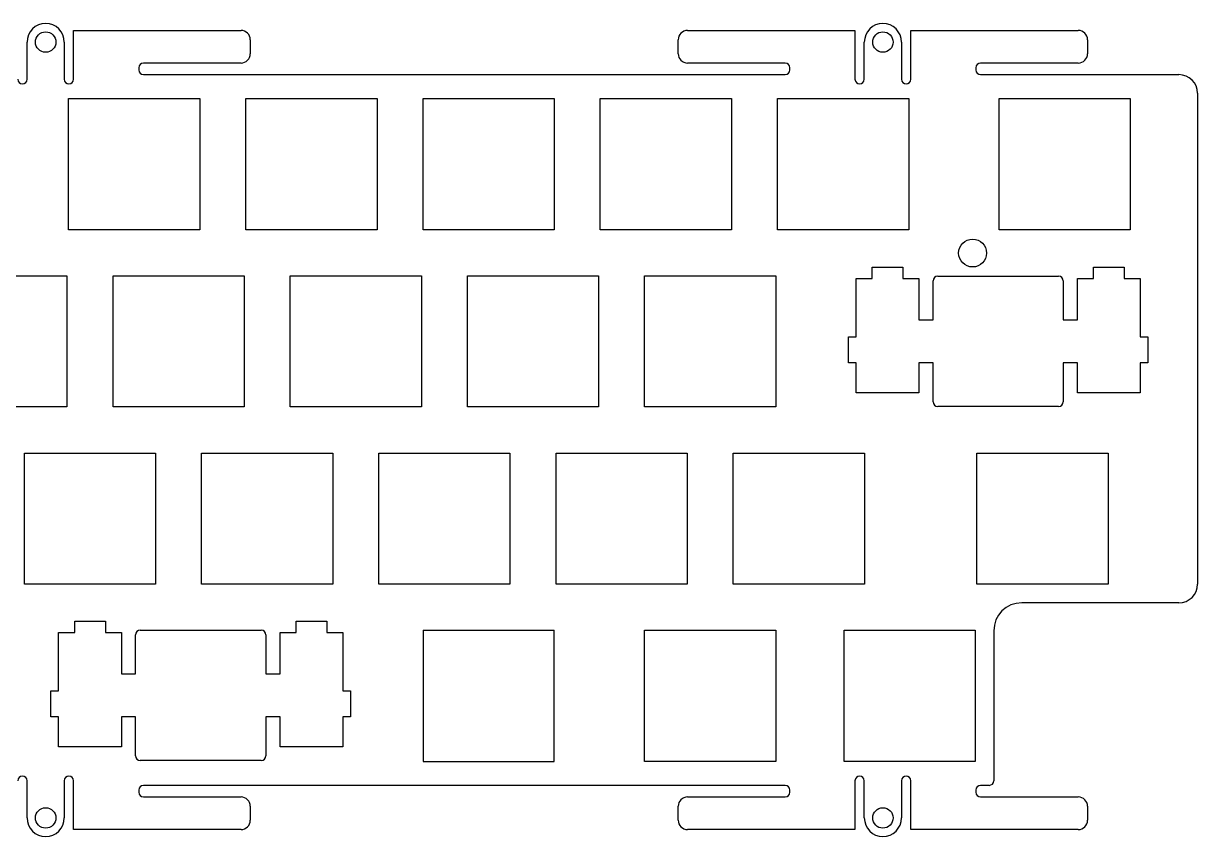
# Model space of a CAD drawing. Header units: millimetres. Extents: x 49 to 297, y 8 to 96.
# Drawn here: x 170.8 to 297, y 8.4 to 95.8 of the extents above; entities that cross this region are included whole.
import ezdxf

# ---------------------------------------------------------------- set-up
doc = ezdxf.new("R2010")
doc.units = ezdxf.units.MM
for name, color, linetype in [('Shape1070', 7, 'CONTINUOUS'), ('Shape1071', 7, 'CONTINUOUS'), ('Shape1072', 7, 'CONTINUOUS'), ('Shape1073', 7, 'CONTINUOUS'), ('Shape1074', 7, 'CONTINUOUS'), ('Shape1075', 7, 'CONTINUOUS'), ('Shape1076', 7, 'CONTINUOUS'), ('Shape1077', 7, 'CONTINUOUS'), ('Shape1078', 7, 'CONTINUOUS'), ('Shape1079', 7, 'CONTINUOUS'), ('Shape1080', 7, 'CONTINUOUS'), ('Shape1081', 7, 'CONTINUOUS'), ('Shape1082', 7, 'CONTINUOUS'), ('Shape1083', 7, 'CONTINUOUS'), ('Shape1084', 7, 'CONTINUOUS'), ('Shape1085', 7, 'CONTINUOUS'), ('Shape1086', 7, 'CONTINUOUS'), ('Shape1087', 7, 'CONTINUOUS'), ('Shape1088', 7, 'CONTINUOUS'), ('Shape1089', 7, 'CONTINUOUS'), ('Shape1090', 7, 'CONTINUOUS'), ('Shape1091', 7, 'CONTINUOUS'), ('Shape1092', 7, 'CONTINUOUS'), ('Shape1093', 7, 'CONTINUOUS'), ('Shape1094', 7, 'CONTINUOUS'), ('Shape1095', 7, 'CONTINUOUS'), ('Shape1096', 7, 'CONTINUOUS'), ('Shape1097', 7, 'CONTINUOUS'), ('Shape1098', 7, 'CONTINUOUS'), ('Shape1099', 7, 'CONTINUOUS'), ('Shape1100', 7, 'CONTINUOUS'), ('Shape1101', 7, 'CONTINUOUS'), ('Shape1102', 7, 'CONTINUOUS'), ('Shape1103', 7, 'CONTINUOUS'), ('Shape1104', 7, 'CONTINUOUS'), ('Shape1105', 7, 'CONTINUOUS'), ('Shape1106', 7, 'CONTINUOUS'), ('Shape1107', 7, 'CONTINUOUS'), ('Shape1108', 7, 'CONTINUOUS'), ('Shape1109', 7, 'CONTINUOUS'), ('Shape1111', 7, 'CONTINUOUS'), ('Shape1432', 7, 'CONTINUOUS'), ('Shape1433', 7, 'CONTINUOUS'), ('Shape1434', 7, 'CONTINUOUS'), ('Shape1435', 7, 'CONTINUOUS'), ('Shape1448', 7, 'CONTINUOUS'), ('Shape1449', 7, 'CONTINUOUS'), ('Shape1450', 7, 'CONTINUOUS'), ('Shape1451', 7, 'CONTINUOUS'), ('Shape1452', 7, 'CONTINUOUS'), ('Shape1453', 7, 'CONTINUOUS'), ('Shape1454', 7, 'CONTINUOUS'), ('Shape1455', 7, 'CONTINUOUS'), ('Shape1456', 7, 'CONTINUOUS'), ('Shape1457', 7, 'CONTINUOUS'), ('Shape1458', 7, 'CONTINUOUS'), ('Shape1459', 7, 'CONTINUOUS'), ('Shape1460', 7, 'CONTINUOUS'), ('Shape1461', 7, 'CONTINUOUS'), ('Shape1462', 7, 'CONTINUOUS'), ('Shape1463', 7, 'CONTINUOUS'), ('Shape1464', 7, 'CONTINUOUS'), ('Shape1465', 7, 'CONTINUOUS'), ('Shape1466', 7, 'CONTINUOUS'), ('Shape1467', 7, 'CONTINUOUS'), ('Shape1468', 7, 'CONTINUOUS'), ('Shape1469', 7, 'CONTINUOUS'), ('Shape1470', 7, 'CONTINUOUS'), ('Shape1471', 7, 'CONTINUOUS'), ('Shape1488', 7, 'CONTINUOUS'), ('Shape1489', 7, 'CONTINUOUS'), ('Shape1490', 7, 'CONTINUOUS'), ('Shape1491', 7, 'CONTINUOUS'), ('Shape1492', 7, 'CONTINUOUS'), ('Shape1493', 7, 'CONTINUOUS'), ('Shape1494', 7, 'CONTINUOUS'), ('Shape1495', 7, 'CONTINUOUS'), ('Shape1496', 7, 'CONTINUOUS'), ('Shape1497', 7, 'CONTINUOUS'), ('Shape1498', 7, 'CONTINUOUS'), ('Shape1499', 7, 'CONTINUOUS'), ('Shape1500', 7, 'CONTINUOUS'), ('Shape1501', 7, 'CONTINUOUS'), ('Shape1502', 7, 'CONTINUOUS'), ('Shape1503', 7, 'CONTINUOUS'), ('Shape1504', 7, 'CONTINUOUS'), ('Shape1505', 7, 'CONTINUOUS'), ('Shape1506', 7, 'CONTINUOUS'), ('Shape1507', 7, 'CONTINUOUS'), ('Shape1540', 7, 'CONTINUOUS'), ('Shape1541', 7, 'CONTINUOUS'), ('Shape1542', 7, 'CONTINUOUS'), ('Shape1544', 7, 'CONTINUOUS'), ('Shape1545', 7, 'CONTINUOUS'), ('Shape1546', 7, 'CONTINUOUS'), ('Shape1547', 7, 'CONTINUOUS'), ('Shape1548', 7, 'CONTINUOUS'), ('Shape1549', 7, 'CONTINUOUS'), ('Shape1550', 7, 'CONTINUOUS'), ('Shape1551', 7, 'CONTINUOUS'), ('Shape1552', 7, 'CONTINUOUS'), ('Shape1553', 7, 'CONTINUOUS'), ('Shape1554', 7, 'CONTINUOUS'), ('Shape1555', 7, 'CONTINUOUS'), ('Shape1556', 7, 'CONTINUOUS'), ('Shape1557', 7, 'CONTINUOUS'), ('Shape1558', 7, 'CONTINUOUS'), ('Shape1559', 7, 'CONTINUOUS'), ('Shape1560', 7, 'CONTINUOUS'), ('Shape1561', 7, 'CONTINUOUS'), ('Shape1562', 7, 'CONTINUOUS'), ('Shape1563', 7, 'CONTINUOUS'), ('Shape1564', 7, 'CONTINUOUS'), ('Shape1565', 7, 'CONTINUOUS'), ('Shape1566', 7, 'CONTINUOUS'), ('Shape1567', 7, 'CONTINUOUS'), ('Shape1568', 7, 'CONTINUOUS'), ('Shape1569', 7, 'CONTINUOUS'), ('Shape1570', 7, 'CONTINUOUS'), ('Shape1571', 7, 'CONTINUOUS'), ('Shape1572', 7, 'CONTINUOUS'), ('Shape1573', 7, 'CONTINUOUS'), ('Shape1574', 7, 'CONTINUOUS'), ('Shape1575', 7, 'CONTINUOUS'), ('Shape1576', 7, 'CONTINUOUS'), ('Shape1577', 7, 'CONTINUOUS'), ('Shape1578', 7, 'CONTINUOUS'), ('Shape1579', 7, 'CONTINUOUS'), ('Shape1580', 7, 'CONTINUOUS'), ('Shape1581', 7, 'CONTINUOUS'), ('Shape1582', 7, 'CONTINUOUS'), ('Shape1583', 7, 'CONTINUOUS'), ('Shape1584', 7, 'CONTINUOUS'), ('Shape1585', 7, 'CONTINUOUS'), ('Shape1586', 7, 'CONTINUOUS'), ('Shape1587', 7, 'CONTINUOUS'), ('Shape1588', 7, 'CONTINUOUS'), ('Shape1589', 7, 'CONTINUOUS'), ('Shape1590', 7, 'CONTINUOUS'), ('Shape1591', 7, 'CONTINUOUS'), ('Shape1592', 7, 'CONTINUOUS'), ('Shape1593', 7, 'CONTINUOUS'), ('Shape1594', 7, 'CONTINUOUS'), ('Shape1595', 7, 'CONTINUOUS'), ('Shape1596', 7, 'CONTINUOUS'), ('Shape1597', 7, 'CONTINUOUS'), ('Shape1598', 7, 'CONTINUOUS'), ('Shape1599', 7, 'CONTINUOUS'), ('Shape2463', 7, 'CONTINUOUS'), ('Shape554', 7, 'CONTINUOUS'), ('Shape555', 7, 'CONTINUOUS'), ('Shape557', 7, 'CONTINUOUS'), ('Shape558', 7, 'CONTINUOUS'), ('Shape560', 7, 'CONTINUOUS'), ('Shape561', 7, 'CONTINUOUS'), ('Shape562', 7, 'CONTINUOUS'), ('Shape563', 7, 'CONTINUOUS'), ('Shape564', 7, 'CONTINUOUS'), ('Shape565', 7, 'CONTINUOUS'), ('Shape566', 7, 'CONTINUOUS'), ('Shape567', 7, 'CONTINUOUS'), ('Shape568', 7, 'CONTINUOUS'), ('Shape569', 7, 'CONTINUOUS'), ('Shape570', 7, 'CONTINUOUS'), ('Shape571', 7, 'CONTINUOUS'), ('Shape572', 7, 'CONTINUOUS'), ('Shape573', 7, 'CONTINUOUS'), ('Shape574', 7, 'CONTINUOUS'), ('Shape575', 7, 'CONTINUOUS'), ('Shape576', 7, 'CONTINUOUS'), ('Shape577', 7, 'CONTINUOUS'), ('Shape578', 7, 'CONTINUOUS'), ('Shape579', 7, 'CONTINUOUS'), ('Shape580', 7, 'CONTINUOUS'), ('Shape581', 7, 'CONTINUOUS'), ('Shape582', 7, 'CONTINUOUS'), ('Shape583', 7, 'CONTINUOUS'), ('Shape584', 7, 'CONTINUOUS'), ('Shape585', 7, 'CONTINUOUS'), ('Shape586', 7, 'CONTINUOUS'), ('Shape587', 7, 'CONTINUOUS'), ('Shape588', 7, 'CONTINUOUS'), ('Shape589', 7, 'CONTINUOUS'), ('Shape590', 7, 'CONTINUOUS'), ('Shape591', 7, 'CONTINUOUS'), ('Shape592', 7, 'CONTINUOUS'), ('Shape593', 7, 'CONTINUOUS'), ('Shape594', 7, 'CONTINUOUS'), ('Shape595', 7, 'CONTINUOUS'), ('Shape596', 7, 'CONTINUOUS'), ('Shape597', 7, 'CONTINUOUS'), ('Shape598', 7, 'CONTINUOUS'), ('Shape674', 7, 'CONTINUOUS'), ('Shape675', 7, 'CONTINUOUS'), ('Shape676', 7, 'CONTINUOUS'), ('Shape677', 7, 'CONTINUOUS'), ('Shape678', 7, 'CONTINUOUS'), ('Shape679', 7, 'CONTINUOUS'), ('Shape680', 7, 'CONTINUOUS'), ('Shape681', 7, 'CONTINUOUS'), ('Shape682', 7, 'CONTINUOUS'), ('Shape683', 7, 'CONTINUOUS'), ('Shape684', 7, 'CONTINUOUS'), ('Shape685', 7, 'CONTINUOUS'), ('Shape686', 7, 'CONTINUOUS'), ('Shape687', 7, 'CONTINUOUS'), ('Shape688', 7, 'CONTINUOUS'), ('Shape689', 7, 'CONTINUOUS'), ('Shape690', 7, 'CONTINUOUS'), ('Shape691', 7, 'CONTINUOUS'), ('Shape692', 7, 'CONTINUOUS'), ('Shape693', 7, 'CONTINUOUS'), ('Shape694', 7, 'CONTINUOUS'), ('Shape695', 7, 'CONTINUOUS'), ('Shape696', 7, 'CONTINUOUS'), ('Shape697', 7, 'CONTINUOUS'), ('Shape698', 7, 'CONTINUOUS'), ('Shape699', 7, 'CONTINUOUS'), ('Shape700', 7, 'CONTINUOUS'), ('Shape701', 7, 'CONTINUOUS'), ('Shape702', 7, 'CONTINUOUS'), ('Shape703', 7, 'CONTINUOUS'), ('Shape704', 7, 'CONTINUOUS'), ('Shape705', 7, 'CONTINUOUS'), ('Shape706', 7, 'CONTINUOUS'), ('Shape707', 7, 'CONTINUOUS'), ('Shape708', 7, 'CONTINUOUS'), ('Shape709', 7, 'CONTINUOUS'), ('Shape710', 7, 'CONTINUOUS'), ('Shape711', 7, 'CONTINUOUS'), ('Shape712', 7, 'CONTINUOUS'), ('Shape713', 7, 'CONTINUOUS'), ('Shape714', 7, 'CONTINUOUS'), ('Shape715', 7, 'CONTINUOUS'), ('Shape716', 7, 'CONTINUOUS'), ('Shape717', 7, 'CONTINUOUS'), ('Shape718', 7, 'CONTINUOUS'), ('Shape719', 7, 'CONTINUOUS'), ('Shape724', 7, 'CONTINUOUS'), ('Shape725', 7, 'CONTINUOUS'), ('Shape726', 7, 'CONTINUOUS'), ('Shape730', 7, 'CONTINUOUS'), ('Shape731', 7, 'CONTINUOUS'), ('Shape732', 7, 'CONTINUOUS'), ('Shape733', 7, 'CONTINUOUS'), ('Shape734', 7, 'CONTINUOUS'), ('Shape735', 7, 'CONTINUOUS'), ('Shape736', 7, 'CONTINUOUS'), ('Shape737', 7, 'CONTINUOUS')]:
    doc.layers.add(name, color=color, linetype=linetype)

msp = doc.modelspace()

# ---------------------------------------------------------------- linework, layer by layer
at = {"layer": 'Shape1070'}
msp.add_line((182.855, 17.0539), (182.855, 21.2529), dxfattribs=at)
at = {"layer": 'Shape1071'}
msp.add_arc((183.355, 17.0539), 0.5, 180, -90, dxfattribs=at)
at = {"layer": 'Shape1072'}
msp.add_line((182.855, 21.2529), (181.325, 21.2529), dxfattribs=at)
at = {"layer": 'Shape1073'}
msp.add_line((181.325, 21.2529), (181.325, 18.0239), dxfattribs=at)
at = {"layer": 'Shape1074'}
msp.add_line((181.325, 18.0239), (174.575, 18.0239), dxfattribs=at)
at = {"layer": 'Shape1075'}
msp.add_line((174.575, 18.0239), (174.575, 21.2529), dxfattribs=at)
at = {"layer": 'Shape1076'}
msp.add_line((174.575, 21.2529), (173.755, 21.2529), dxfattribs=at)
at = {"layer": 'Shape1077'}
msp.add_line((173.755, 21.2529), (173.755, 24.0529), dxfattribs=at)
at = {"layer": 'Shape1078'}
msp.add_line((173.755, 24.0529), (174.575, 24.0529), dxfattribs=at)
at = {"layer": 'Shape1079'}
msp.add_line((174.575, 24.0529), (174.575, 30.3229), dxfattribs=at)
at = {"layer": 'Shape1080'}
msp.add_line((174.575, 30.3229), (176.305, 30.3229), dxfattribs=at)
at = {"layer": 'Shape1081'}
msp.add_line((176.305, 30.3229), (176.305, 31.5229), dxfattribs=at)
at = {"layer": 'Shape1082'}
msp.add_line((176.305, 31.5229), (179.605, 31.5229), dxfattribs=at)
at = {"layer": 'Shape1083'}
msp.add_line((179.605, 31.5229), (179.605, 30.3229), dxfattribs=at)
at = {"layer": 'Shape1084'}
msp.add_line((179.605, 30.3229), (181.325, 30.3229), dxfattribs=at)
at = {"layer": 'Shape1085'}
msp.add_line((181.325, 30.3229), (181.325, 25.8539), dxfattribs=at)
at = {"layer": 'Shape1086'}
msp.add_line((181.325, 25.8539), (182.855, 25.8539), dxfattribs=at)
at = {"layer": 'Shape1087'}
msp.add_line((182.855, 25.8539), (182.855, 30.0529), dxfattribs=at)
at = {"layer": 'Shape1088'}
msp.add_line((183.355, 30.5529), (196.355, 30.5529), dxfattribs=at)
at = {"layer": 'Shape1089'}
msp.add_arc((183.355, 30.0529), 0.5, 90, 180, dxfattribs=at)
at = {"layer": 'Shape1090'}
msp.add_line((196.855, 30.0529), (196.855, 25.8539), dxfattribs=at)
at = {"layer": 'Shape1091'}
msp.add_arc((196.355, 30.0529), 0.5, 0, 90, dxfattribs=at)
at = {"layer": 'Shape1092'}
msp.add_line((196.855, 25.8539), (198.375, 25.8539), dxfattribs=at)
at = {"layer": 'Shape1093'}
msp.add_line((198.375, 25.8539), (198.375, 30.3229), dxfattribs=at)
at = {"layer": 'Shape1094'}
msp.add_line((198.375, 30.3229), (200.105, 30.3229), dxfattribs=at)
at = {"layer": 'Shape1095'}
msp.add_line((200.105, 30.3229), (200.105, 31.5229), dxfattribs=at)
at = {"layer": 'Shape1096'}
msp.add_line((200.105, 31.5229), (203.405, 31.5229), dxfattribs=at)
at = {"layer": 'Shape1097'}
msp.add_line((203.405, 31.5229), (203.405, 30.3229), dxfattribs=at)
at = {"layer": 'Shape1098'}
msp.add_line((203.405, 30.3229), (205.125, 30.3229), dxfattribs=at)
at = {"layer": 'Shape1099'}
msp.add_line((205.125, 30.3229), (205.125, 24.0529), dxfattribs=at)
at = {"layer": 'Shape1100'}
msp.add_line((205.125, 24.0529), (205.955, 24.0529), dxfattribs=at)
at = {"layer": 'Shape1101'}
msp.add_line((205.955, 24.0529), (205.955, 21.2529), dxfattribs=at)
at = {"layer": 'Shape1102'}
msp.add_line((205.955, 21.2529), (205.125, 21.2529), dxfattribs=at)
at = {"layer": 'Shape1103'}
msp.add_line((205.125, 21.2529), (205.125, 18.0239), dxfattribs=at)
at = {"layer": 'Shape1104'}
msp.add_line((205.125, 18.0239), (198.375, 18.0239), dxfattribs=at)
at = {"layer": 'Shape1105'}
msp.add_line((198.375, 18.0239), (198.375, 21.2529), dxfattribs=at)
at = {"layer": 'Shape1106'}
msp.add_line((198.375, 21.2529), (196.855, 21.2529), dxfattribs=at)
at = {"layer": 'Shape1107'}
msp.add_line((196.855, 21.2529), (196.855, 17.0539), dxfattribs=at)
at = {"layer": 'Shape1108'}
msp.add_arc((196.355, 17.0539), 0.5, -90, 0, dxfattribs=at)
at = {"layer": 'Shape1109'}
msp.add_line((196.355, 16.5539), (183.355, 16.5539), dxfattribs=at)
at = {"layer": 'Shape1111'}
msp.add_line((213.755, 30.5529), (227.855, 30.5529), dxfattribs=at)
at = {"layer": 'Shape1432'}
msp.add_line((289.775, 87.7029), (289.775, 73.6029), dxfattribs=at)
at = {"layer": 'Shape1433'}
msp.add_line((289.775, 73.6029), (275.675, 73.6029), dxfattribs=at)
at = {"layer": 'Shape1434'}
msp.add_line((275.675, 73.6029), (275.675, 87.7029), dxfattribs=at)
at = {"layer": 'Shape1435'}
msp.add_line((275.675, 87.7029), (289.775, 87.7029), dxfattribs=at)
at = {"layer": 'Shape1448'}
msp.add_line((273.285, 35.5029), (273.285, 49.6029), dxfattribs=at)
at = {"layer": 'Shape1449'}
msp.add_line((273.285, 49.6029), (287.385, 49.6029), dxfattribs=at)
at = {"layer": 'Shape1450'}
msp.add_line((287.385, 49.6029), (287.385, 35.5029), dxfattribs=at)
at = {"layer": 'Shape1451'}
msp.add_line((287.385, 35.5029), (273.285, 35.5029), dxfattribs=at)
at = {"layer": 'Shape1452'}
msp.add_line((247.095, 35.5029), (247.095, 49.6029), dxfattribs=at)
at = {"layer": 'Shape1453'}
msp.add_line((247.095, 49.6029), (261.195, 49.6029), dxfattribs=at)
at = {"layer": 'Shape1454'}
msp.add_line((261.195, 49.6029), (261.195, 35.5029), dxfattribs=at)
at = {"layer": 'Shape1455'}
msp.add_line((261.195, 35.5029), (247.095, 35.5029), dxfattribs=at)
at = {"layer": 'Shape1456'}
msp.add_line((228.045, 35.5029), (228.045, 49.6029), dxfattribs=at)
at = {"layer": 'Shape1457'}
msp.add_line((228.045, 49.6029), (242.145, 49.6029), dxfattribs=at)
at = {"layer": 'Shape1458'}
msp.add_line((242.145, 49.6029), (242.145, 35.5029), dxfattribs=at)
at = {"layer": 'Shape1459'}
msp.add_line((242.145, 35.5029), (228.045, 35.5029), dxfattribs=at)
at = {"layer": 'Shape1460'}
msp.add_line((208.995, 35.5029), (208.995, 49.6029), dxfattribs=at)
at = {"layer": 'Shape1461'}
msp.add_line((208.995, 49.6029), (223.095, 49.6029), dxfattribs=at)
at = {"layer": 'Shape1462'}
msp.add_line((223.095, 49.6029), (223.095, 35.5029), dxfattribs=at)
at = {"layer": 'Shape1463'}
msp.add_line((223.095, 35.5029), (208.995, 35.5029), dxfattribs=at)
at = {"layer": 'Shape1464'}
msp.add_line((189.945, 35.5029), (189.945, 49.6029), dxfattribs=at)
at = {"layer": 'Shape1465'}
msp.add_line((189.945, 49.6029), (204.045, 49.6029), dxfattribs=at)
at = {"layer": 'Shape1466'}
msp.add_line((204.045, 49.6029), (204.045, 35.5029), dxfattribs=at)
at = {"layer": 'Shape1467'}
msp.add_line((204.045, 35.5029), (189.945, 35.5029), dxfattribs=at)
at = {"layer": 'Shape1468'}
msp.add_line((170.895, 35.5029), (170.895, 49.6029), dxfattribs=at)
at = {"layer": 'Shape1469'}
msp.add_line((170.895, 49.6029), (184.995, 49.6029), dxfattribs=at)
at = {"layer": 'Shape1470'}
msp.add_line((184.995, 49.6029), (184.995, 35.5029), dxfattribs=at)
at = {"layer": 'Shape1471'}
msp.add_line((184.995, 35.5029), (170.895, 35.5029), dxfattribs=at)
at = {"layer": 'Shape1488'}
msp.add_line((251.855, 73.6029), (251.855, 87.7029), dxfattribs=at)
at = {"layer": 'Shape1489'}
msp.add_line((251.855, 87.7029), (265.955, 87.7029), dxfattribs=at)
at = {"layer": 'Shape1490'}
msp.add_line((265.955, 87.7029), (265.955, 73.6029), dxfattribs=at)
at = {"layer": 'Shape1491'}
msp.add_line((265.955, 73.6029), (251.855, 73.6029), dxfattribs=at)
at = {"layer": 'Shape1492'}
msp.add_line((232.805, 73.6029), (232.805, 87.7029), dxfattribs=at)
at = {"layer": 'Shape1493'}
msp.add_line((232.805, 87.7029), (246.905, 87.7029), dxfattribs=at)
at = {"layer": 'Shape1494'}
msp.add_line((246.905, 87.7029), (246.905, 73.6029), dxfattribs=at)
at = {"layer": 'Shape1495'}
msp.add_line((246.905, 73.6029), (232.805, 73.6029), dxfattribs=at)
at = {"layer": 'Shape1496'}
msp.add_line((213.755, 73.6029), (213.755, 87.7029), dxfattribs=at)
at = {"layer": 'Shape1497'}
msp.add_line((213.755, 87.7029), (227.855, 87.7029), dxfattribs=at)
at = {"layer": 'Shape1498'}
msp.add_line((227.855, 87.7029), (227.855, 73.6029), dxfattribs=at)
at = {"layer": 'Shape1499'}
msp.add_line((227.855, 73.6029), (213.755, 73.6029), dxfattribs=at)
at = {"layer": 'Shape1500'}
msp.add_line((194.705, 73.6029), (194.705, 87.7029), dxfattribs=at)
at = {"layer": 'Shape1501'}
msp.add_line((194.705, 87.7029), (208.805, 87.7029), dxfattribs=at)
at = {"layer": 'Shape1502'}
msp.add_line((208.805, 87.7029), (208.805, 73.6029), dxfattribs=at)
at = {"layer": 'Shape1503'}
msp.add_line((208.805, 73.6029), (194.705, 73.6029), dxfattribs=at)
at = {"layer": 'Shape1504'}
msp.add_line((175.655, 73.6029), (175.655, 87.7029), dxfattribs=at)
at = {"layer": 'Shape1505'}
msp.add_line((175.655, 87.7029), (189.755, 87.7029), dxfattribs=at)
at = {"layer": 'Shape1506'}
msp.add_line((189.755, 87.7029), (189.755, 73.6029), dxfattribs=at)
at = {"layer": 'Shape1507'}
msp.add_line((189.755, 73.6029), (175.655, 73.6029), dxfattribs=at)
at = {"layer": 'Shape1540'}
msp.add_line((161.375, 68.6529), (175.475, 68.6529), dxfattribs=at)
at = {"layer": 'Shape1541'}
msp.add_line((175.475, 68.6529), (175.475, 54.5529), dxfattribs=at)
at = {"layer": 'Shape1542'}
msp.add_line((175.475, 54.5529), (161.375, 54.5529), dxfattribs=at)
at = {"layer": 'Shape1544'}
msp.add_line((180.425, 68.6529), (194.525, 68.6529), dxfattribs=at)
at = {"layer": 'Shape1545'}
msp.add_line((194.525, 68.6529), (194.525, 54.5529), dxfattribs=at)
at = {"layer": 'Shape1546'}
msp.add_line((194.525, 54.5529), (180.425, 54.5529), dxfattribs=at)
at = {"layer": 'Shape1547'}
msp.add_line((180.425, 54.5529), (180.425, 68.6529), dxfattribs=at)
at = {"layer": 'Shape1548'}
msp.add_line((199.475, 54.5529), (199.475, 68.6529), dxfattribs=at)
at = {"layer": 'Shape1549'}
msp.add_line((199.475, 68.6529), (213.575, 68.6529), dxfattribs=at)
at = {"layer": 'Shape1550'}
msp.add_line((213.575, 68.6529), (213.575, 54.5529), dxfattribs=at)
at = {"layer": 'Shape1551'}
msp.add_line((213.575, 54.5529), (199.475, 54.5529), dxfattribs=at)
at = {"layer": 'Shape1552'}
msp.add_line((218.525, 68.6529), (232.625, 68.6529), dxfattribs=at)
at = {"layer": 'Shape1553'}
msp.add_line((232.625, 68.6529), (232.625, 54.5529), dxfattribs=at)
at = {"layer": 'Shape1554'}
msp.add_line((232.625, 54.5529), (218.525, 54.5529), dxfattribs=at)
at = {"layer": 'Shape1555'}
msp.add_line((218.525, 54.5529), (218.525, 68.6529), dxfattribs=at)
at = {"layer": 'Shape1556'}
msp.add_line((237.575, 54.5529), (237.575, 68.6529), dxfattribs=at)
at = {"layer": 'Shape1557'}
msp.add_line((237.575, 68.6529), (251.675, 68.6529), dxfattribs=at)
at = {"layer": 'Shape1558'}
msp.add_line((251.675, 68.6529), (251.675, 54.5529), dxfattribs=at)
at = {"layer": 'Shape1559'}
msp.add_line((251.675, 54.5529), (237.575, 54.5529), dxfattribs=at)
at = {"layer": 'Shape1560'}
msp.add_line((268.575, 55.1039), (268.575, 59.3029), dxfattribs=at)
at = {"layer": 'Shape1561'}
msp.add_arc((269.075, 55.1039), 0.5, 180, -90, dxfattribs=at)
at = {"layer": 'Shape1562'}
msp.add_line((268.575, 59.3029), (267.055, 59.3029), dxfattribs=at)
at = {"layer": 'Shape1563'}
msp.add_line((267.055, 59.3029), (267.055, 56.0739), dxfattribs=at)
at = {"layer": 'Shape1564'}
msp.add_line((267.055, 56.0739), (260.305, 56.0739), dxfattribs=at)
at = {"layer": 'Shape1565'}
msp.add_line((260.305, 56.0739), (260.305, 59.3029), dxfattribs=at)
at = {"layer": 'Shape1566'}
msp.add_line((260.305, 59.3029), (259.475, 59.3029), dxfattribs=at)
at = {"layer": 'Shape1567'}
msp.add_line((259.475, 59.3029), (259.475, 62.1029), dxfattribs=at)
at = {"layer": 'Shape1568'}
msp.add_line((259.475, 62.1029), (260.305, 62.1029), dxfattribs=at)
at = {"layer": 'Shape1569'}
msp.add_line((260.305, 62.1029), (260.305, 68.3729), dxfattribs=at)
at = {"layer": 'Shape1570'}
msp.add_line((260.305, 68.3729), (262.025, 68.3729), dxfattribs=at)
at = {"layer": 'Shape1571'}
msp.add_line((262.025, 68.3729), (262.025, 69.5729), dxfattribs=at)
at = {"layer": 'Shape1572'}
msp.add_line((262.025, 69.5729), (265.325, 69.5729), dxfattribs=at)
at = {"layer": 'Shape1573'}
msp.add_line((265.325, 69.5729), (265.325, 68.3729), dxfattribs=at)
at = {"layer": 'Shape1574'}
msp.add_line((265.325, 68.3729), (267.055, 68.3729), dxfattribs=at)
at = {"layer": 'Shape1575'}
msp.add_line((267.055, 68.3729), (267.055, 63.9039), dxfattribs=at)
at = {"layer": 'Shape1576'}
msp.add_line((267.055, 63.9039), (268.575, 63.9039), dxfattribs=at)
at = {"layer": 'Shape1577'}
msp.add_line((268.575, 63.9039), (268.575, 68.1029), dxfattribs=at)
at = {"layer": 'Shape1578'}
msp.add_line((269.075, 68.6029), (282.075, 68.6029), dxfattribs=at)
at = {"layer": 'Shape1579'}
msp.add_arc((269.075, 68.1029), 0.5, 90, 180, dxfattribs=at)
at = {"layer": 'Shape1580'}
msp.add_line((282.575, 68.1029), (282.575, 63.9039), dxfattribs=at)
at = {"layer": 'Shape1581'}
msp.add_arc((282.075, 68.1029), 0.5, 0, 90, dxfattribs=at)
at = {"layer": 'Shape1582'}
msp.add_line((282.575, 63.9039), (284.105, 63.9039), dxfattribs=at)
at = {"layer": 'Shape1583'}
msp.add_line((284.105, 63.9039), (284.105, 68.3729), dxfattribs=at)
at = {"layer": 'Shape1584'}
msp.add_line((284.105, 68.3729), (285.825, 68.3729), dxfattribs=at)
at = {"layer": 'Shape1585'}
msp.add_line((285.825, 68.3729), (285.825, 69.5729), dxfattribs=at)
at = {"layer": 'Shape1586'}
msp.add_line((285.825, 69.5729), (289.125, 69.5729), dxfattribs=at)
at = {"layer": 'Shape1587'}
msp.add_line((289.125, 69.5729), (289.125, 68.3729), dxfattribs=at)
at = {"layer": 'Shape1588'}
msp.add_line((289.125, 68.3729), (290.855, 68.3729), dxfattribs=at)
at = {"layer": 'Shape1589'}
msp.add_line((290.855, 68.3729), (290.855, 62.1029), dxfattribs=at)
at = {"layer": 'Shape1590'}
msp.add_line((290.855, 62.1029), (291.675, 62.1029), dxfattribs=at)
at = {"layer": 'Shape1591'}
msp.add_line((291.675, 62.1029), (291.675, 59.3029), dxfattribs=at)
at = {"layer": 'Shape1592'}
msp.add_line((291.675, 59.3029), (290.855, 59.3029), dxfattribs=at)
at = {"layer": 'Shape1593'}
msp.add_line((290.855, 59.3029), (290.855, 56.0739), dxfattribs=at)
at = {"layer": 'Shape1594'}
msp.add_line((290.855, 56.0739), (284.105, 56.0739), dxfattribs=at)
at = {"layer": 'Shape1595'}
msp.add_line((284.105, 56.0739), (284.105, 59.3029), dxfattribs=at)
at = {"layer": 'Shape1596'}
msp.add_line((284.105, 59.3029), (282.575, 59.3029), dxfattribs=at)
at = {"layer": 'Shape1597'}
msp.add_line((282.575, 59.3029), (282.575, 55.1039), dxfattribs=at)
at = {"layer": 'Shape1598'}
msp.add_arc((282.075, 55.1039), 0.5, -90, 0, dxfattribs=at)
at = {"layer": 'Shape1599'}
msp.add_line((282.075, 54.6039), (269.075, 54.6039), dxfattribs=at)
at = {"layer": 'Shape2463'}
msp.add_circle((272.825, 71.1029), 1.5, dxfattribs=at)
at = {"layer": 'Shape554'}
msp.add_circle((263.185, 93.7769), 1.1, dxfattribs=at)
at = {"layer": 'Shape555'}
msp.add_circle((173.185, 93.7769), 1.1, dxfattribs=at)
at = {"layer": 'Shape557'}
msp.add_circle((263.185, 10.3789), 1.1, dxfattribs=at)
at = {"layer": 'Shape558'}
msp.add_circle((173.185, 10.3789), 1.1, dxfattribs=at)
at = {"layer": 'Shape560'}
msp.add_line((274.605, 13.8779), (273.685, 13.8779), dxfattribs=at)
at = {"layer": 'Shape561'}
msp.add_arc((273.685, 13.3779), 0.5, 90, 180, dxfattribs=at)
at = {"layer": 'Shape562'}
msp.add_line((273.185, 13.3779), (273.185, 13.1289), dxfattribs=at)
at = {"layer": 'Shape563'}
msp.add_arc((273.685, 13.1289), 0.5, 180, -90, dxfattribs=at)
at = {"layer": 'Shape564'}
msp.add_line((273.685, 12.6289), (284.185, 12.6289), dxfattribs=at)
at = {"layer": 'Shape565'}
msp.add_arc((284.185, 11.6289), 1, 0, 90, dxfattribs=at)
at = {"layer": 'Shape566'}
msp.add_line((285.185, 11.6289), (285.185, 10.1289), dxfattribs=at)
at = {"layer": 'Shape567'}
msp.add_arc((284.185, 10.1289), 1, -90, 0, dxfattribs=at)
at = {"layer": 'Shape568'}
msp.add_line((284.185, 9.1289), (266.185, 9.1289), dxfattribs=at)
at = {"layer": 'Shape569'}
msp.add_line((266.185, 9.1289), (266.185, 14.3789), dxfattribs=at)
at = {"layer": 'Shape570'}
msp.add_arc((265.685, 14.3789), 0.5, 0, 180, dxfattribs=at)
at = {"layer": 'Shape571'}
msp.add_line((265.185, 14.3789), (265.185, 10.3789), dxfattribs=at)
at = {"layer": 'Shape572'}
msp.add_arc((263.185, 10.3789), 2, 180, 0, dxfattribs=at)
at = {"layer": 'Shape573'}
msp.add_line((261.185, 10.3789), (261.185, 14.3789), dxfattribs=at)
at = {"layer": 'Shape574'}
msp.add_arc((260.685, 14.3789), 0.5, 0, 180, dxfattribs=at)
at = {"layer": 'Shape575'}
msp.add_line((260.185, 14.3789), (260.185, 9.1289), dxfattribs=at)
at = {"layer": 'Shape576'}
msp.add_line((260.185, 9.1289), (242.185, 9.1289), dxfattribs=at)
at = {"layer": 'Shape577'}
msp.add_arc((242.185, 10.1289), 1, 180, -90, dxfattribs=at)
at = {"layer": 'Shape578'}
msp.add_line((241.185, 10.1289), (241.185, 11.6289), dxfattribs=at)
at = {"layer": 'Shape579'}
msp.add_arc((242.185, 11.6289), 1, 90, 180, dxfattribs=at)
at = {"layer": 'Shape580'}
msp.add_line((242.185, 12.6289), (252.685, 12.6289), dxfattribs=at)
at = {"layer": 'Shape581'}
msp.add_arc((252.685, 13.1289), 0.5, -90, 0, dxfattribs=at)
at = {"layer": 'Shape582'}
msp.add_line((253.185, 13.1289), (253.185, 13.3779), dxfattribs=at)
at = {"layer": 'Shape583'}
msp.add_arc((252.685, 13.3779), 0.5, 0, 90, dxfattribs=at)
at = {"layer": 'Shape584'}
msp.add_line((252.685, 13.8779), (183.685, 13.8779), dxfattribs=at)
at = {"layer": 'Shape585'}
msp.add_arc((183.685, 13.3779), 0.5, 90, 180, dxfattribs=at)
at = {"layer": 'Shape586'}
msp.add_line((183.185, 13.3779), (183.185, 13.1289), dxfattribs=at)
at = {"layer": 'Shape587'}
msp.add_arc((183.685, 13.1289), 0.5, 180, -90, dxfattribs=at)
at = {"layer": 'Shape588'}
msp.add_line((183.685, 12.6289), (194.185, 12.6289), dxfattribs=at)
at = {"layer": 'Shape589'}
msp.add_arc((194.185, 11.6289), 1, 0, 90, dxfattribs=at)
at = {"layer": 'Shape590'}
msp.add_line((195.185, 11.6289), (195.185, 10.1289), dxfattribs=at)
at = {"layer": 'Shape591'}
msp.add_arc((194.185, 10.1289), 1, -90, 0, dxfattribs=at)
at = {"layer": 'Shape592'}
msp.add_line((194.185, 9.1289), (176.185, 9.1289), dxfattribs=at)
at = {"layer": 'Shape593'}
msp.add_line((176.185, 9.1289), (176.185, 14.3789), dxfattribs=at)
at = {"layer": 'Shape594'}
msp.add_arc((175.685, 14.3789), 0.5, 0, 180, dxfattribs=at)
at = {"layer": 'Shape595'}
msp.add_line((175.185, 14.3789), (175.185, 10.3789), dxfattribs=at)
at = {"layer": 'Shape596'}
msp.add_arc((173.185, 10.3789), 2, 180, 0, dxfattribs=at)
at = {"layer": 'Shape597'}
msp.add_line((171.185, 10.3789), (171.185, 14.3789), dxfattribs=at)
at = {"layer": 'Shape598'}
msp.add_arc((170.685, 14.3789), 0.5, 0, 180, dxfattribs=at)
at = {"layer": 'Shape674'}
msp.add_arc((170.685, 89.7769), 0.5, 180, 0, dxfattribs=at)
at = {"layer": 'Shape675'}
msp.add_line((171.185, 89.7769), (171.185, 93.7769), dxfattribs=at)
at = {"layer": 'Shape676'}
msp.add_arc((173.185, 93.7769), 2, 0, 180, dxfattribs=at)
at = {"layer": 'Shape677'}
msp.add_line((175.185, 93.7769), (175.185, 89.7769), dxfattribs=at)
at = {"layer": 'Shape678'}
msp.add_arc((175.685, 89.7769), 0.5, 180, 0, dxfattribs=at)
at = {"layer": 'Shape679'}
msp.add_line((176.185, 89.7769), (176.185, 95.0269), dxfattribs=at)
at = {"layer": 'Shape680'}
msp.add_line((176.185, 95.0269), (194.185, 95.0269), dxfattribs=at)
at = {"layer": 'Shape681'}
msp.add_arc((194.185, 94.0269), 1, 0, 90, dxfattribs=at)
at = {"layer": 'Shape682'}
msp.add_line((195.185, 94.0269), (195.185, 92.5269), dxfattribs=at)
at = {"layer": 'Shape683'}
msp.add_arc((194.185, 92.5269), 1, -90, 0, dxfattribs=at)
at = {"layer": 'Shape684'}
msp.add_line((194.185, 91.5269), (183.685, 91.5269), dxfattribs=at)
at = {"layer": 'Shape685'}
msp.add_arc((183.685, 91.0269), 0.5, 90, 180, dxfattribs=at)
at = {"layer": 'Shape686'}
msp.add_line((183.185, 91.0269), (183.185, 90.7779), dxfattribs=at)
at = {"layer": 'Shape687'}
msp.add_arc((183.685, 90.7779), 0.5, 180, -90, dxfattribs=at)
at = {"layer": 'Shape688'}
msp.add_line((183.685, 90.2779), (252.685, 90.2779), dxfattribs=at)
at = {"layer": 'Shape689'}
msp.add_arc((252.685, 90.7779), 0.5, -90, 0, dxfattribs=at)
at = {"layer": 'Shape690'}
msp.add_line((253.185, 90.7779), (253.185, 91.0269), dxfattribs=at)
at = {"layer": 'Shape691'}
msp.add_arc((252.685, 91.0269), 0.5, 0, 90, dxfattribs=at)
at = {"layer": 'Shape692'}
msp.add_line((252.685, 91.5269), (242.185, 91.5269), dxfattribs=at)
at = {"layer": 'Shape693'}
msp.add_arc((242.185, 92.5269), 1, 180, -90, dxfattribs=at)
at = {"layer": 'Shape694'}
msp.add_line((241.185, 92.5269), (241.185, 94.0269), dxfattribs=at)
at = {"layer": 'Shape695'}
msp.add_arc((242.185, 94.0269), 1, 90, 180, dxfattribs=at)
at = {"layer": 'Shape696'}
msp.add_line((242.185, 95.0269), (260.185, 95.0269), dxfattribs=at)
at = {"layer": 'Shape697'}
msp.add_line((260.185, 95.0269), (260.185, 89.7769), dxfattribs=at)
at = {"layer": 'Shape698'}
msp.add_arc((260.685, 89.7769), 0.5, 180, 0, dxfattribs=at)
at = {"layer": 'Shape699'}
msp.add_line((261.185, 89.7769), (261.185, 93.7769), dxfattribs=at)
at = {"layer": 'Shape700'}
msp.add_arc((263.185, 93.7769), 2, 0, 180, dxfattribs=at)
at = {"layer": 'Shape701'}
msp.add_line((265.185, 93.7769), (265.185, 89.7769), dxfattribs=at)
at = {"layer": 'Shape702'}
msp.add_arc((265.685, 89.7769), 0.5, 180, 0, dxfattribs=at)
at = {"layer": 'Shape703'}
msp.add_line((266.185, 89.7769), (266.185, 95.0269), dxfattribs=at)
at = {"layer": 'Shape704'}
msp.add_line((266.185, 95.0269), (284.185, 95.0269), dxfattribs=at)
at = {"layer": 'Shape705'}
msp.add_arc((284.185, 94.0269), 1, 0, 90, dxfattribs=at)
at = {"layer": 'Shape706'}
msp.add_line((285.185, 94.0269), (285.185, 92.5269), dxfattribs=at)
at = {"layer": 'Shape707'}
msp.add_arc((284.185, 92.5269), 1, -90, 0, dxfattribs=at)
at = {"layer": 'Shape708'}
msp.add_line((284.185, 91.5269), (273.685, 91.5269), dxfattribs=at)
at = {"layer": 'Shape709'}
msp.add_arc((273.685, 91.0269), 0.5, 90, 180, dxfattribs=at)
at = {"layer": 'Shape710'}
msp.add_line((273.185, 91.0269), (273.185, 90.7779), dxfattribs=at)
at = {"layer": 'Shape711'}
msp.add_arc((273.685, 90.7779), 0.5, 180, -90, dxfattribs=at)
at = {"layer": 'Shape712'}
msp.add_line((273.685, 90.2779), (295.005, 90.2779), dxfattribs=at)
at = {"layer": 'Shape713'}
msp.add_arc((295.005, 88.2779), 2, 0, 90, dxfattribs=at)
at = {"layer": 'Shape714'}
msp.add_line((297.005, 88.2779), (297.005, 35.5029), dxfattribs=at)
at = {"layer": 'Shape715'}
msp.add_arc((295.005, 35.5029), 2, -90, 0, dxfattribs=at)
at = {"layer": 'Shape716'}
msp.add_line((295.005, 33.5029), (278.105, 33.5029), dxfattribs=at)
at = {"layer": 'Shape717'}
msp.add_arc((278.105, 30.5029), 3, 90, 180, dxfattribs=at)
at = {"layer": 'Shape718'}
msp.add_line((275.105, 30.5029), (275.105, 14.3779), dxfattribs=at)
at = {"layer": 'Shape719'}
msp.add_arc((274.605, 14.3779), 0.5, -90, 0, dxfattribs=at)
at = {"layer": 'Shape724'}
msp.add_line((213.755, 30.5529), (213.755, 16.4529), dxfattribs=at)
at = {"layer": 'Shape725'}
msp.add_line((213.755, 16.4529), (227.855, 16.4529), dxfattribs=at)
at = {"layer": 'Shape726'}
msp.add_line((227.855, 16.4529), (227.855, 30.5529), dxfattribs=at)
at = {"layer": 'Shape730'}
msp.add_line((259.005, 30.5529), (273.105, 30.5529), dxfattribs=at)
at = {"layer": 'Shape731'}
msp.add_line((273.105, 30.5529), (273.105, 16.4529), dxfattribs=at)
at = {"layer": 'Shape732'}
msp.add_line((273.105, 16.4529), (259.005, 16.4529), dxfattribs=at)
at = {"layer": 'Shape733'}
msp.add_line((259.005, 16.4529), (259.005, 30.5529), dxfattribs=at)
at = {"layer": 'Shape734'}
msp.add_line((237.575, 16.4529), (237.575, 30.5529), dxfattribs=at)
at = {"layer": 'Shape735'}
msp.add_line((237.575, 30.5529), (251.675, 30.5529), dxfattribs=at)
at = {"layer": 'Shape736'}
msp.add_line((251.675, 30.5529), (251.675, 16.4529), dxfattribs=at)
at = {"layer": 'Shape737'}
msp.add_line((251.675, 16.4529), (237.575, 16.4529), dxfattribs=at)

doc.saveas('drawing.dxf')
